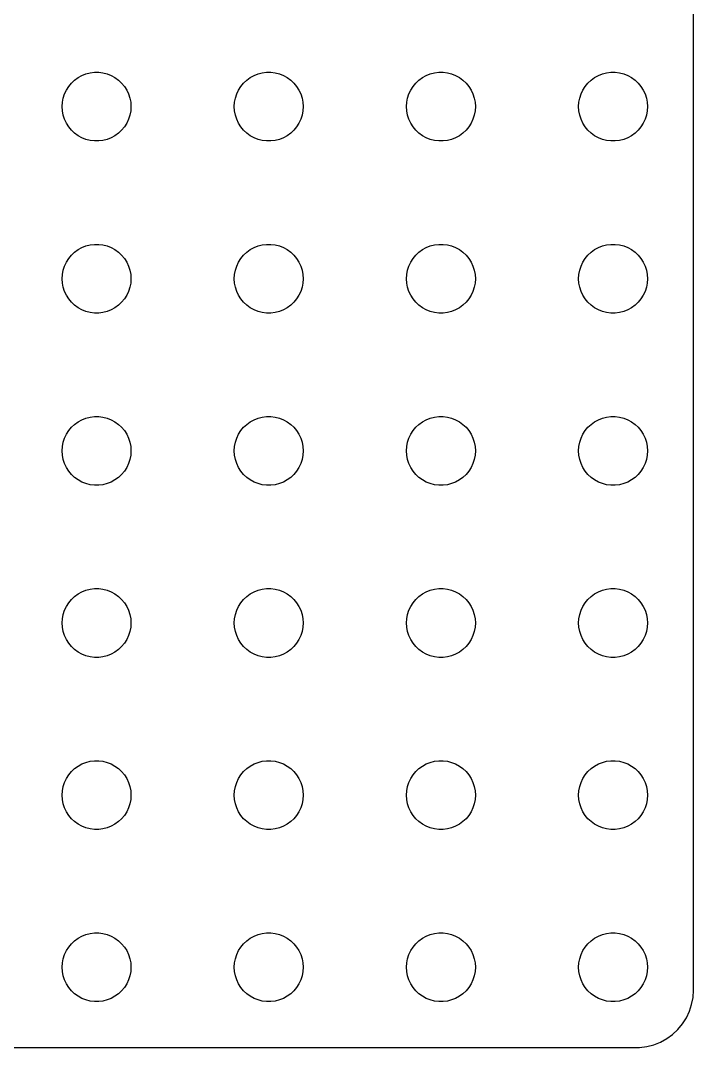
# Model space of a CAD drawing. Header units: metres. Extents: x -56 to 56, y -45 to 45.
# Drawn here: x 26.69 to 56, y -44.75 to 0 of the extents above; entities that cross this region are included whole.
import ezdxf

# ---------------------------------------------------------------- set-up
doc = ezdxf.new("R2010")
doc.units = ezdxf.units.M

msp = doc.modelspace()

# ---------------------------------------------------------------- linework, layer by layer
for p, q in [((56, -42.25), (56, 42.25)), ((28.9065, -2.72318), (29.0439, -2.59422)), ((29.0439, -2.59422), (29.1963, -2.48351)), ((29.1963, -2.48351), (29.3613, -2.39275)), ((29.3613, -2.39275), (29.5365, -2.32341)), ((29.5365, -2.32341), (29.7189, -2.27657)), ((29.7189, -2.27657), (29.9058, -2.25294)), ((29.9058, -2.25294), (30.0942, -2.25294)), ((30.0942, -2.25294), (30.2811, -2.27657)), ((30.2811, -2.27657), (30.4635, -2.32341)), ((30.4635, -2.32341), (30.6387, -2.39275)), ((30.6387, -2.39275), (30.8037, -2.48351)), ((30.8037, -2.48351), (30.9561, -2.59422)), ((30.9561, -2.59422), (31.0934, -2.72318)), ((36.4065, -2.72318), (36.5439, -2.59422)), ((36.5439, -2.59422), (36.6963, -2.48351)), ((36.6963, -2.48351), (36.8613, -2.39275)), ((36.8613, -2.39275), (37.0365, -2.32341)), ((37.0365, -2.32341), (37.2189, -2.27657)), ((37.2189, -2.27657), (37.4058, -2.25294)), ((37.4058, -2.25294), (37.5942, -2.25294)), ((37.5942, -2.25294), (37.7811, -2.27657)), ((37.7811, -2.27657), (37.9635, -2.32341)), ((37.9635, -2.32341), (38.1387, -2.39275)), ((38.1387, -2.39275), (38.3037, -2.48351)), ((38.3037, -2.48351), (38.4561, -2.59422)), ((38.4561, -2.59422), (38.5934, -2.72318)), ((43.9065, -2.72318), (44.0439, -2.59422)), ((44.0439, -2.59422), (44.1963, -2.48351)), ((44.1963, -2.48351), (44.3613, -2.39275)), ((44.3613, -2.39275), (44.5365, -2.32341)), ((44.5365, -2.32341), (44.7189, -2.27657)), ((44.7189, -2.27657), (44.9058, -2.25294)), ((44.9058, -2.25294), (45.0942, -2.25294)), ((45.0942, -2.25294), (45.2811, -2.27657)), ((45.2811, -2.27657), (45.4635, -2.32341)), ((45.4635, -2.32341), (45.6387, -2.39275)), ((45.6387, -2.39275), (45.8037, -2.48351)), ((45.8037, -2.48351), (45.9561, -2.59422)), ((45.9561, -2.59422), (46.0934, -2.72318)), ((51.4065, -2.72318), (51.5439, -2.59422)), ((51.5439, -2.59422), (51.6963, -2.48351)), ((51.6963, -2.48351), (51.8613, -2.39275)), ((51.8613, -2.39275), (52.0365, -2.32341)), ((52.0365, -2.32341), (52.2189, -2.27657)), ((52.2189, -2.27657), (52.4058, -2.25294)), ((52.4058, -2.25294), (52.5942, -2.25294)), ((52.5942, -2.25294), (52.7811, -2.27657)), ((52.7811, -2.27657), (52.9635, -2.32341)), ((52.9635, -2.32341), (53.1387, -2.39275)), ((53.1387, -2.39275), (53.3037, -2.48351)), ((53.3037, -2.48351), (53.4561, -2.59422)), ((53.4561, -2.59422), (53.5934, -2.72318)), ((28.6053, -3.1978), (28.6855, -3.02736)), ((28.6855, -3.02736), (28.7865, -2.86832)), ((28.7865, -2.86832), (28.9065, -2.72318)), ((31.0934, -2.72318), (31.2135, -2.86832)), ((31.2135, -2.86832), (31.3145, -3.02736)), ((31.3145, -3.02736), (31.3947, -3.1978)), ((36.1053, -3.1978), (36.1855, -3.02736)), ((36.1855, -3.02736), (36.2865, -2.86832)), ((36.2865, -2.86832), (36.4065, -2.72318)), ((38.5934, -2.72318), (38.7135, -2.86832)), ((38.7135, -2.86832), (38.8145, -3.02736)), ((38.8145, -3.02736), (38.8947, -3.1978)), ((43.6053, -3.1978), (43.6855, -3.02736)), ((43.6855, -3.02736), (43.7865, -2.86832)), ((43.7865, -2.86832), (43.9065, -2.72318)), ((46.0934, -2.72318), (46.2135, -2.86832)), ((46.2135, -2.86832), (46.3145, -3.02736)), ((46.3145, -3.02736), (46.3947, -3.1978)), ((51.1053, -3.1978), (51.1855, -3.02736)), ((51.1855, -3.02736), (51.2865, -2.86832)), ((51.2865, -2.86832), (51.4065, -2.72318)), ((53.5934, -2.72318), (53.7135, -2.86832)), ((53.7135, -2.86832), (53.8145, -3.02736)), ((53.8145, -3.02736), (53.8947, -3.1978)), ((28.5, -3.75), (28.5118, -3.562)), ((28.5118, -3.562), (28.5471, -3.37695)), ((28.5471, -3.37695), (28.6053, -3.1978)), ((31.3947, -3.1978), (31.4529, -3.37695)), ((31.4529, -3.37695), (31.4882, -3.562)), ((31.4882, -3.562), (31.5, -3.75)), ((36, -3.75), (36.0118, -3.562)), ((36.0118, -3.562), (36.0471, -3.37695)), ((36.0471, -3.37695), (36.1053, -3.1978)), ((38.8947, -3.1978), (38.9529, -3.37695)), ((38.9529, -3.37695), (38.9882, -3.562)), ((38.9882, -3.562), (39, -3.75)), ((43.5, -3.75), (43.5118, -3.562)), ((43.5118, -3.562), (43.5471, -3.37695)), ((43.5471, -3.37695), (43.6053, -3.1978)), ((46.3947, -3.1978), (46.4529, -3.37695)), ((46.4529, -3.37695), (46.4882, -3.562)), ((46.4882, -3.562), (46.5, -3.75)), ((51, -3.75), (51.0118, -3.562)), ((51.0118, -3.562), (51.0471, -3.37695)), ((51.0471, -3.37695), (51.1053, -3.1978)), ((53.8947, -3.1978), (53.9529, -3.37695)), ((53.9529, -3.37695), (53.9882, -3.562)), ((53.9882, -3.562), (54, -3.75)), ((28.5118, -3.93799), (28.5, -3.75)), ((28.5471, -4.12303), (28.5118, -3.93799)), ((31.4882, -3.93799), (31.4529, -4.12303)), ((31.5, -3.75), (31.4882, -3.93799)), ((36.0118, -3.93799), (36, -3.75)), ((36.0471, -4.12303), (36.0118, -3.93799)), ((38.9882, -3.93799), (38.9529, -4.12303)), ((39, -3.75), (38.9882, -3.93799)), ((43.5118, -3.93799), (43.5, -3.75)), ((43.5471, -4.12303), (43.5118, -3.93799)), ((46.4882, -3.93799), (46.4529, -4.12303)), ((46.5, -3.75), (46.4882, -3.93799)), ((51.0118, -3.93799), (51, -3.75)), ((51.0471, -4.12303), (51.0118, -3.93799)), ((53.9882, -3.93799), (53.9529, -4.12303)), ((54, -3.75), (53.9882, -3.93799)), ((28.6053, -4.30219), (28.5471, -4.12303)), ((28.6855, -4.47263), (28.6053, -4.30219)), ((28.7865, -4.63167), (28.6855, -4.47263)), ((31.3145, -4.47263), (31.2135, -4.63167)), ((31.3947, -4.30219), (31.3145, -4.47263)), ((31.4529, -4.12303), (31.3947, -4.30219)), ((36.1053, -4.30219), (36.0471, -4.12303)), ((36.1855, -4.47263), (36.1053, -4.30219)), ((36.2865, -4.63167), (36.1855, -4.47263)), ((38.8145, -4.47263), (38.7135, -4.63167)), ((38.8947, -4.30219), (38.8145, -4.47263)), ((38.9529, -4.12303), (38.8947, -4.30219)), ((43.6053, -4.30219), (43.5471, -4.12303)), ((43.6855, -4.47263), (43.6053, -4.30219)), ((43.7865, -4.63167), (43.6855, -4.47263)), ((46.3145, -4.47263), (46.2135, -4.63167)), ((46.3947, -4.30219), (46.3145, -4.47263)), ((46.4529, -4.12303), (46.3947, -4.30219)), ((51.1053, -4.30219), (51.0471, -4.12303)), ((51.1855, -4.47263), (51.1053, -4.30219)), ((51.2865, -4.63167), (51.1855, -4.47263)), ((53.8145, -4.47263), (53.7135, -4.63167)), ((53.8947, -4.30219), (53.8145, -4.47263)), ((53.9529, -4.12303), (53.8947, -4.30219)), ((28.9065, -4.77681), (28.7865, -4.63167)), ((29.0439, -4.90576), (28.9065, -4.77681)), ((29.1963, -5.01648), (29.0439, -4.90576)), ((30.9561, -4.90576), (30.8037, -5.01648)), ((31.0934, -4.77681), (30.9561, -4.90576)), ((31.2135, -4.63167), (31.0934, -4.77681)), ((36.4065, -4.77681), (36.2865, -4.63167)), ((36.5439, -4.90576), (36.4065, -4.77681)), ((36.6963, -5.01648), (36.5439, -4.90576)), ((38.4561, -4.90576), (38.3037, -5.01648)), ((38.5934, -4.77681), (38.4561, -4.90576)), ((38.7135, -4.63167), (38.5934, -4.77681)), ((43.9065, -4.77681), (43.7865, -4.63167)), ((44.0439, -4.90576), (43.9065, -4.77681)), ((44.1963, -5.01648), (44.0439, -4.90576)), ((45.9561, -4.90576), (45.8037, -5.01648)), ((46.0934, -4.77681), (45.9561, -4.90576)), ((46.2135, -4.63167), (46.0934, -4.77681)), ((51.4065, -4.77681), (51.2865, -4.63167)), ((51.5439, -4.90576), (51.4065, -4.77681)), ((51.6963, -5.01648), (51.5439, -4.90576)), ((53.4561, -4.90576), (53.3037, -5.01648)), ((53.5934, -4.77681), (53.4561, -4.90576)), ((53.7135, -4.63167), (53.5934, -4.77681)), ((29.3613, -5.10724), (29.1963, -5.01648)), ((29.5365, -5.17657), (29.3613, -5.10724)), ((29.7189, -5.22342), (29.5365, -5.17657)), ((29.9058, -5.24704), (29.7189, -5.22342)), ((30.0942, -5.24704), (29.9058, -5.24704)), ((30.2811, -5.22342), (30.0942, -5.24704)), ((30.4635, -5.17657), (30.2811, -5.22342)), ((30.6387, -5.10724), (30.4635, -5.17657)), ((30.8037, -5.01648), (30.6387, -5.10724)), ((36.8613, -5.10724), (36.6963, -5.01648)), ((37.0365, -5.17657), (36.8613, -5.10724)), ((37.2189, -5.22342), (37.0365, -5.17657)), ((37.4058, -5.24704), (37.2189, -5.22342)), ((37.5942, -5.24704), (37.4058, -5.24704)), ((37.7811, -5.22342), (37.5942, -5.24704)), ((37.9635, -5.17657), (37.7811, -5.22342)), ((38.1387, -5.10724), (37.9635, -5.17657)), ((38.3037, -5.01648), (38.1387, -5.10724)), ((44.3613, -5.10724), (44.1963, -5.01648)), ((44.5365, -5.17657), (44.3613, -5.10724)), ((44.7189, -5.22342), (44.5365, -5.17657)), ((44.9058, -5.24704), (44.7189, -5.22342)), ((45.0942, -5.24704), (44.9058, -5.24704)), ((45.2811, -5.22342), (45.0942, -5.24704)), ((45.4635, -5.17657), (45.2811, -5.22342)), ((45.6387, -5.10724), (45.4635, -5.17657)), ((45.8037, -5.01648), (45.6387, -5.10724)), ((51.8613, -5.10724), (51.6963, -5.01648)), ((52.0365, -5.17657), (51.8613, -5.10724)), ((52.2189, -5.22342), (52.0365, -5.17657)), ((52.4058, -5.24704), (52.2189, -5.22342)), ((52.5942, -5.24704), (52.4058, -5.24704)), ((52.7811, -5.22342), (52.5942, -5.24704)), ((52.9635, -5.17657), (52.7811, -5.22342)), ((53.1387, -5.10724), (52.9635, -5.17657)), ((53.3037, -5.01648), (53.1387, -5.10724)), ((29.3613, -9.89275), (29.5365, -9.82341)), ((29.5365, -9.82341), (29.7189, -9.77657)), ((29.7189, -9.77657), (29.9058, -9.75294)), ((29.9058, -9.75294), (30.0942, -9.75294)), ((30.0942, -9.75294), (30.2811, -9.77657)), ((30.2811, -9.77657), (30.4635, -9.82341)), ((30.4635, -9.82341), (30.6387, -9.89275)), ((36.8613, -9.89275), (37.0365, -9.82341)), ((37.0365, -9.82341), (37.2189, -9.77657)), ((37.2189, -9.77657), (37.4058, -9.75294)), ((37.4058, -9.75294), (37.5942, -9.75294)), ((37.5942, -9.75294), (37.7811, -9.77657)), ((37.7811, -9.77657), (37.9635, -9.82341)), ((37.9635, -9.82341), (38.1387, -9.89275)), ((44.3613, -9.89275), (44.5365, -9.82341)), ((44.5365, -9.82341), (44.7189, -9.77657)), ((44.7189, -9.77657), (44.9058, -9.75294)), ((44.9058, -9.75294), (45.0942, -9.75294)), ((45.0942, -9.75294), (45.2811, -9.77657)), ((45.2811, -9.77657), (45.4635, -9.82341)), ((45.4635, -9.82341), (45.6387, -9.89275)), ((51.8613, -9.89275), (52.0365, -9.82341)), ((52.0365, -9.82341), (52.2189, -9.77657)), ((52.2189, -9.77657), (52.4058, -9.75294)), ((52.4058, -9.75294), (52.5942, -9.75294)), ((52.5942, -9.75294), (52.7811, -9.77657)), ((52.7811, -9.77657), (52.9635, -9.82341)), ((52.9635, -9.82341), (53.1387, -9.89275)), ((28.7865, -10.3683), (28.9065, -10.2232)), ((28.9065, -10.2232), (29.0439, -10.0942)), ((29.0439, -10.0942), (29.1963, -9.98351)), ((29.1963, -9.98351), (29.3613, -9.89275)), ((30.6387, -9.89275), (30.8037, -9.98351)), ((30.8037, -9.98351), (30.9561, -10.0942)), ((30.9561, -10.0942), (31.0934, -10.2232)), ((31.0934, -10.2232), (31.2135, -10.3683)), ((36.2865, -10.3683), (36.4065, -10.2232)), ((36.4065, -10.2232), (36.5439, -10.0942)), ((36.5439, -10.0942), (36.6963, -9.98351)), ((36.6963, -9.98351), (36.8613, -9.89275)), ((38.1387, -9.89275), (38.3037, -9.98351)), ((38.3037, -9.98351), (38.4561, -10.0942)), ((38.4561, -10.0942), (38.5934, -10.2232)), ((38.5934, -10.2232), (38.7135, -10.3683)), ((43.7865, -10.3683), (43.9065, -10.2232)), ((43.9065, -10.2232), (44.0439, -10.0942)), ((44.0439, -10.0942), (44.1963, -9.98351)), ((44.1963, -9.98351), (44.3613, -9.89275)), ((45.6387, -9.89275), (45.8037, -9.98351)), ((45.8037, -9.98351), (45.9561, -10.0942)), ((45.9561, -10.0942), (46.0934, -10.2232)), ((46.0934, -10.2232), (46.2135, -10.3683)), ((51.2865, -10.3683), (51.4065, -10.2232)), ((51.4065, -10.2232), (51.5439, -10.0942)), ((51.5439, -10.0942), (51.6963, -9.98351)), ((51.6963, -9.98351), (51.8613, -9.89275)), ((53.1387, -9.89275), (53.3037, -9.98351)), ((53.3037, -9.98351), (53.4561, -10.0942)), ((53.4561, -10.0942), (53.5934, -10.2232)), ((53.5934, -10.2232), (53.7135, -10.3683)), ((28.5471, -10.877), (28.6053, -10.6978)), ((28.6053, -10.6978), (28.6855, -10.5274)), ((28.6855, -10.5274), (28.7865, -10.3683)), ((31.2135, -10.3683), (31.3145, -10.5274)), ((31.3145, -10.5274), (31.3947, -10.6978)), ((31.3947, -10.6978), (31.4529, -10.877)), ((36.0471, -10.877), (36.1053, -10.6978)), ((36.1053, -10.6978), (36.1855, -10.5274)), ((36.1855, -10.5274), (36.2865, -10.3683)), ((38.7135, -10.3683), (38.8145, -10.5274)), ((38.8145, -10.5274), (38.8947, -10.6978)), ((38.8947, -10.6978), (38.9529, -10.877)), ((43.5471, -10.877), (43.6053, -10.6978)), ((43.6053, -10.6978), (43.6855, -10.5274)), ((43.6855, -10.5274), (43.7865, -10.3683)), ((46.2135, -10.3683), (46.3145, -10.5274)), ((46.3145, -10.5274), (46.3947, -10.6978)), ((46.3947, -10.6978), (46.4529, -10.877)), ((51.0471, -10.877), (51.1053, -10.6978)), ((51.1053, -10.6978), (51.1855, -10.5274)), ((51.1855, -10.5274), (51.2865, -10.3683)), ((53.7135, -10.3683), (53.8145, -10.5274)), ((53.8145, -10.5274), (53.8947, -10.6978)), ((53.8947, -10.6978), (53.9529, -10.877)), ((28.5, -11.25), (28.5118, -11.062)), ((28.5118, -11.062), (28.5471, -10.877)), ((31.4529, -10.877), (31.4882, -11.062)), ((31.4882, -11.062), (31.5, -11.25)), ((36, -11.25), (36.0118, -11.062)), ((36.0118, -11.062), (36.0471, -10.877)), ((38.9529, -10.877), (38.9882, -11.062)), ((38.9882, -11.062), (39, -11.25)), ((43.5, -11.25), (43.5118, -11.062)), ((43.5118, -11.062), (43.5471, -10.877)), ((46.4529, -10.877), (46.4882, -11.062)), ((46.4882, -11.062), (46.5, -11.25)), ((51, -11.25), (51.0118, -11.062)), ((51.0118, -11.062), (51.0471, -10.877)), ((53.9529, -10.877), (53.9882, -11.062)), ((53.9882, -11.062), (54, -11.25)), ((28.5118, -11.438), (28.5, -11.25)), ((28.5471, -11.623), (28.5118, -11.438)), ((28.6053, -11.8022), (28.5471, -11.623)), ((31.4529, -11.623), (31.3947, -11.8022)), ((31.4882, -11.438), (31.4529, -11.623)), ((31.5, -11.25), (31.4882, -11.438)), ((36.0118, -11.438), (36, -11.25)), ((36.0471, -11.623), (36.0118, -11.438)), ((36.1053, -11.8022), (36.0471, -11.623)), ((38.9529, -11.623), (38.8947, -11.8022)), ((38.9882, -11.438), (38.9529, -11.623)), ((39, -11.25), (38.9882, -11.438)), ((43.5118, -11.438), (43.5, -11.25)), ((43.5471, -11.623), (43.5118, -11.438)), ((43.6053, -11.8022), (43.5471, -11.623)), ((46.4529, -11.623), (46.3947, -11.8022)), ((46.4882, -11.438), (46.4529, -11.623)), ((46.5, -11.25), (46.4882, -11.438)), ((51.0118, -11.438), (51, -11.25)), ((51.0471, -11.623), (51.0118, -11.438)), ((51.1053, -11.8022), (51.0471, -11.623)), ((53.9529, -11.623), (53.8947, -11.8022)), ((53.9882, -11.438), (53.9529, -11.623)), ((54, -11.25), (53.9882, -11.438)), ((28.6855, -11.9726), (28.6053, -11.8022)), ((28.7865, -12.1317), (28.6855, -11.9726)), ((31.3145, -11.9726), (31.2135, -12.1317)), ((31.3947, -11.8022), (31.3145, -11.9726)), ((36.1855, -11.9726), (36.1053, -11.8022)), ((36.2865, -12.1317), (36.1855, -11.9726)), ((38.8145, -11.9726), (38.7135, -12.1317)), ((38.8947, -11.8022), (38.8145, -11.9726)), ((43.6855, -11.9726), (43.6053, -11.8022)), ((43.7865, -12.1317), (43.6855, -11.9726)), ((46.3145, -11.9726), (46.2135, -12.1317)), ((46.3947, -11.8022), (46.3145, -11.9726)), ((51.1855, -11.9726), (51.1053, -11.8022)), ((51.2865, -12.1317), (51.1855, -11.9726)), ((53.8145, -11.9726), (53.7135, -12.1317)), ((53.8947, -11.8022), (53.8145, -11.9726)), ((28.9065, -12.2768), (28.7865, -12.1317)), ((29.0439, -12.4058), (28.9065, -12.2768)), ((29.1963, -12.5165), (29.0439, -12.4058)), ((29.3613, -12.6072), (29.1963, -12.5165)), ((30.8037, -12.5165), (30.6387, -12.6072)), ((30.9561, -12.4058), (30.8037, -12.5165)), ((31.0934, -12.2768), (30.9561, -12.4058)), ((31.2135, -12.1317), (31.0934, -12.2768)), ((36.4065, -12.2768), (36.2865, -12.1317)), ((36.5439, -12.4058), (36.4065, -12.2768)), ((36.6963, -12.5165), (36.5439, -12.4058)), ((36.8613, -12.6072), (36.6963, -12.5165)), ((38.3037, -12.5165), (38.1387, -12.6072)), ((38.4561, -12.4058), (38.3037, -12.5165)), ((38.5934, -12.2768), (38.4561, -12.4058)), ((38.7135, -12.1317), (38.5934, -12.2768)), ((43.9065, -12.2768), (43.7865, -12.1317)), ((44.0439, -12.4058), (43.9065, -12.2768)), ((44.1963, -12.5165), (44.0439, -12.4058)), ((44.3613, -12.6072), (44.1963, -12.5165)), ((45.8037, -12.5165), (45.6387, -12.6072)), ((45.9561, -12.4058), (45.8037, -12.5165)), ((46.0934, -12.2768), (45.9561, -12.4058)), ((46.2135, -12.1317), (46.0934, -12.2768)), ((51.4065, -12.2768), (51.2865, -12.1317)), ((51.5439, -12.4058), (51.4065, -12.2768)), ((51.6963, -12.5165), (51.5439, -12.4058)), ((51.8613, -12.6072), (51.6963, -12.5165)), ((53.3037, -12.5165), (53.1387, -12.6072)), ((53.4561, -12.4058), (53.3037, -12.5165)), ((53.5934, -12.2768), (53.4561, -12.4058)), ((53.7135, -12.1317), (53.5934, -12.2768)), ((29.5365, -12.6766), (29.3613, -12.6072)), ((29.7189, -12.7234), (29.5365, -12.6766)), ((29.9058, -12.747), (29.7189, -12.7234)), ((30.0942, -12.747), (29.9058, -12.747)), ((30.2811, -12.7234), (30.0942, -12.747)), ((30.4635, -12.6766), (30.2811, -12.7234)), ((30.6387, -12.6072), (30.4635, -12.6766)), ((37.0365, -12.6766), (36.8613, -12.6072)), ((37.2189, -12.7234), (37.0365, -12.6766)), ((37.4058, -12.747), (37.2189, -12.7234)), ((37.5942, -12.747), (37.4058, -12.747)), ((37.7811, -12.7234), (37.5942, -12.747)), ((37.9635, -12.6766), (37.7811, -12.7234)), ((38.1387, -12.6072), (37.9635, -12.6766)), ((44.5365, -12.6766), (44.3613, -12.6072)), ((44.7189, -12.7234), (44.5365, -12.6766)), ((44.9058, -12.747), (44.7189, -12.7234)), ((45.0942, -12.747), (44.9058, -12.747)), ((45.2811, -12.7234), (45.0942, -12.747)), ((45.4635, -12.6766), (45.2811, -12.7234)), ((45.6387, -12.6072), (45.4635, -12.6766)), ((52.0365, -12.6766), (51.8613, -12.6072)), ((52.2189, -12.7234), (52.0365, -12.6766)), ((52.4058, -12.747), (52.2189, -12.7234)), ((52.5942, -12.747), (52.4058, -12.747)), ((52.7811, -12.7234), (52.5942, -12.747)), ((52.9635, -12.6766), (52.7811, -12.7234)), ((53.1387, -12.6072), (52.9635, -12.6766)), ((29.1963, -17.4835), (29.3613, -17.3927)), ((29.3613, -17.3927), (29.5365, -17.3234)), ((29.5365, -17.3234), (29.7189, -17.2766)), ((29.7189, -17.2766), (29.9058, -17.253)), ((29.9058, -17.253), (30.0942, -17.253)), ((30.0942, -17.253), (30.2811, -17.2766)), ((30.2811, -17.2766), (30.4635, -17.3234)), ((30.4635, -17.3234), (30.6387, -17.3927)), ((30.6387, -17.3927), (30.8037, -17.4835)), ((36.6963, -17.4835), (36.8613, -17.3927)), ((36.8613, -17.3927), (37.0365, -17.3234)), ((37.0365, -17.3234), (37.2189, -17.2766)), ((37.2189, -17.2766), (37.4058, -17.253)), ((37.4058, -17.253), (37.5942, -17.253)), ((37.5942, -17.253), (37.7811, -17.2766)), ((37.7811, -17.2766), (37.9635, -17.3234)), ((37.9635, -17.3234), (38.1387, -17.3927)), ((38.1387, -17.3927), (38.3037, -17.4835)), ((44.1963, -17.4835), (44.3613, -17.3927)), ((44.3613, -17.3927), (44.5365, -17.3234)), ((44.5365, -17.3234), (44.7189, -17.2766)), ((44.7189, -17.2766), (44.9058, -17.253)), ((44.9058, -17.253), (45.0942, -17.253)), ((45.0942, -17.253), (45.2811, -17.2766)), ((45.2811, -17.2766), (45.4635, -17.3234)), ((45.4635, -17.3234), (45.6387, -17.3927)), ((45.6387, -17.3927), (45.8037, -17.4835)), ((51.6963, -17.4835), (51.8613, -17.3927)), ((51.8613, -17.3927), (52.0365, -17.3234)), ((52.0365, -17.3234), (52.2189, -17.2766)), ((52.2189, -17.2766), (52.4058, -17.253)), ((52.4058, -17.253), (52.5942, -17.253)), ((52.5942, -17.253), (52.7811, -17.2766)), ((52.7811, -17.2766), (52.9635, -17.3234)), ((52.9635, -17.3234), (53.1387, -17.3927)), ((53.1387, -17.3927), (53.3037, -17.4835)), ((28.6855, -18.0274), (28.7865, -17.8683)), ((28.7865, -17.8683), (28.9065, -17.7232)), ((28.9065, -17.7232), (29.0439, -17.5942)), ((29.0439, -17.5942), (29.1963, -17.4835)), ((30.8037, -17.4835), (30.9561, -17.5942)), ((30.9561, -17.5942), (31.0934, -17.7232)), ((31.0934, -17.7232), (31.2135, -17.8683)), ((31.2135, -17.8683), (31.3145, -18.0274)), ((36.1855, -18.0274), (36.2865, -17.8683)), ((36.2865, -17.8683), (36.4065, -17.7232)), ((36.4065, -17.7232), (36.5439, -17.5942)), ((36.5439, -17.5942), (36.6963, -17.4835)), ((38.3037, -17.4835), (38.4561, -17.5942)), ((38.4561, -17.5942), (38.5934, -17.7232)), ((38.5934, -17.7232), (38.7135, -17.8683)), ((38.7135, -17.8683), (38.8145, -18.0274)), ((43.6855, -18.0274), (43.7865, -17.8683)), ((43.7865, -17.8683), (43.9065, -17.7232)), ((43.9065, -17.7232), (44.0439, -17.5942)), ((44.0439, -17.5942), (44.1963, -17.4835)), ((45.8037, -17.4835), (45.9561, -17.5942)), ((45.9561, -17.5942), (46.0934, -17.7232)), ((46.0934, -17.7232), (46.2135, -17.8683)), ((46.2135, -17.8683), (46.3145, -18.0274)), ((51.1855, -18.0274), (51.2865, -17.8683)), ((51.2865, -17.8683), (51.4065, -17.7232)), ((51.4065, -17.7232), (51.5439, -17.5942)), ((51.5439, -17.5942), (51.6963, -17.4835)), ((53.3037, -17.4835), (53.4561, -17.5942)), ((53.4561, -17.5942), (53.5934, -17.7232)), ((53.5934, -17.7232), (53.7135, -17.8683)), ((53.7135, -17.8683), (53.8145, -18.0274)), ((28.5471, -18.377), (28.6053, -18.1978)), ((28.6053, -18.1978), (28.6855, -18.0274)), ((31.3145, -18.0274), (31.3947, -18.1978)), ((31.3947, -18.1978), (31.4529, -18.377)), ((36.0471, -18.377), (36.1053, -18.1978)), ((36.1053, -18.1978), (36.1855, -18.0274)), ((38.8145, -18.0274), (38.8947, -18.1978)), ((38.8947, -18.1978), (38.9529, -18.377)), ((43.5471, -18.377), (43.6053, -18.1978)), ((43.6053, -18.1978), (43.6855, -18.0274)), ((46.3145, -18.0274), (46.3947, -18.1978)), ((46.3947, -18.1978), (46.4529, -18.377)), ((51.0471, -18.377), (51.1053, -18.1978)), ((51.1053, -18.1978), (51.1855, -18.0274)), ((53.8145, -18.0274), (53.8947, -18.1978)), ((53.8947, -18.1978), (53.9529, -18.377)), ((28.5, -18.75), (28.5118, -18.562)), ((28.5118, -18.938), (28.5, -18.75)), ((28.5118, -18.562), (28.5471, -18.377)), ((31.4529, -18.377), (31.4882, -18.562)), ((31.4882, -18.562), (31.5, -18.75)), ((31.5, -18.75), (31.4882, -18.938)), ((36, -18.75), (36.0118, -18.562)), ((36.0118, -18.938), (36, -18.75)), ((36.0118, -18.562), (36.0471, -18.377)), ((38.9529, -18.377), (38.9882, -18.562)), ((38.9882, -18.562), (39, -18.75)), ((39, -18.75), (38.9882, -18.938)), ((43.5, -18.75), (43.5118, -18.562)), ((43.5118, -18.938), (43.5, -18.75)), ((43.5118, -18.562), (43.5471, -18.377)), ((46.4529, -18.377), (46.4882, -18.562)), ((46.4882, -18.562), (46.5, -18.75)), ((46.5, -18.75), (46.4882, -18.938)), ((51, -18.75), (51.0118, -18.562)), ((51.0118, -18.938), (51, -18.75)), ((51.0118, -18.562), (51.0471, -18.377)), ((53.9529, -18.377), (53.9882, -18.562)), ((53.9882, -18.562), (54, -18.75)), ((54, -18.75), (53.9882, -18.938)), ((28.5471, -19.123), (28.5118, -18.938)), ((28.6053, -19.3022), (28.5471, -19.123)), ((31.4529, -19.123), (31.3947, -19.3022)), ((31.4882, -18.938), (31.4529, -19.123)), ((36.0471, -19.123), (36.0118, -18.938)), ((36.1053, -19.3022), (36.0471, -19.123)), ((38.9529, -19.123), (38.8947, -19.3022)), ((38.9882, -18.938), (38.9529, -19.123)), ((43.5471, -19.123), (43.5118, -18.938)), ((43.6053, -19.3022), (43.5471, -19.123)), ((46.4529, -19.123), (46.3947, -19.3022)), ((46.4882, -18.938), (46.4529, -19.123)), ((51.0471, -19.123), (51.0118, -18.938)), ((51.1053, -19.3022), (51.0471, -19.123)), ((53.9529, -19.123), (53.8947, -19.3022)), ((53.9882, -18.938), (53.9529, -19.123)), ((28.6855, -19.4726), (28.6053, -19.3022)), ((28.7865, -19.6317), (28.6855, -19.4726)), ((28.9065, -19.7768), (28.7865, -19.6317)), ((31.2135, -19.6317), (31.0934, -19.7768)), ((31.3145, -19.4726), (31.2135, -19.6317)), ((31.3947, -19.3022), (31.3145, -19.4726)), ((36.1855, -19.4726), (36.1053, -19.3022)), ((36.2865, -19.6317), (36.1855, -19.4726)), ((36.4065, -19.7768), (36.2865, -19.6317)), ((38.7135, -19.6317), (38.5934, -19.7768)), ((38.8145, -19.4726), (38.7135, -19.6317)), ((38.8947, -19.3022), (38.8145, -19.4726)), ((43.6855, -19.4726), (43.6053, -19.3022)), ((43.7865, -19.6317), (43.6855, -19.4726)), ((43.9065, -19.7768), (43.7865, -19.6317)), ((46.2135, -19.6317), (46.0934, -19.7768)), ((46.3145, -19.4726), (46.2135, -19.6317)), ((46.3947, -19.3022), (46.3145, -19.4726)), ((51.1855, -19.4726), (51.1053, -19.3022)), ((51.2865, -19.6317), (51.1855, -19.4726)), ((51.4065, -19.7768), (51.2865, -19.6317)), ((53.7135, -19.6317), (53.5934, -19.7768)), ((53.8145, -19.4726), (53.7135, -19.6317)), ((53.8947, -19.3022), (53.8145, -19.4726)), ((29.0439, -19.9058), (28.9065, -19.7768)), ((29.1963, -20.0165), (29.0439, -19.9058)), ((29.3613, -20.1072), (29.1963, -20.0165)), ((29.5365, -20.1766), (29.3613, -20.1072)), ((30.6387, -20.1072), (30.4635, -20.1766)), ((30.8037, -20.0165), (30.6387, -20.1072)), ((30.9561, -19.9058), (30.8037, -20.0165)), ((31.0934, -19.7768), (30.9561, -19.9058)), ((36.5439, -19.9058), (36.4065, -19.7768)), ((36.6963, -20.0165), (36.5439, -19.9058)), ((36.8613, -20.1072), (36.6963, -20.0165)), ((37.0365, -20.1766), (36.8613, -20.1072)), ((38.1387, -20.1072), (37.9635, -20.1766)), ((38.3037, -20.0165), (38.1387, -20.1072)), ((38.4561, -19.9058), (38.3037, -20.0165)), ((38.5934, -19.7768), (38.4561, -19.9058)), ((44.0439, -19.9058), (43.9065, -19.7768)), ((44.1963, -20.0165), (44.0439, -19.9058)), ((44.3613, -20.1072), (44.1963, -20.0165)), ((44.5365, -20.1766), (44.3613, -20.1072)), ((45.6387, -20.1072), (45.4635, -20.1766)), ((45.8037, -20.0165), (45.6387, -20.1072)), ((45.9561, -19.9058), (45.8037, -20.0165)), ((46.0934, -19.7768), (45.9561, -19.9058)), ((51.5439, -19.9058), (51.4065, -19.7768)), ((51.6963, -20.0165), (51.5439, -19.9058)), ((51.8613, -20.1072), (51.6963, -20.0165)), ((52.0365, -20.1766), (51.8613, -20.1072)), ((53.1387, -20.1072), (52.9635, -20.1766)), ((53.3037, -20.0165), (53.1387, -20.1072)), ((53.4561, -19.9058), (53.3037, -20.0165)), ((53.5934, -19.7768), (53.4561, -19.9058)), ((29.7189, -20.2234), (29.5365, -20.1766)), ((29.9058, -20.247), (29.7189, -20.2234)), ((30.0942, -20.247), (29.9058, -20.247)), ((30.2811, -20.2234), (30.0942, -20.247)), ((30.4635, -20.1766), (30.2811, -20.2234)), ((37.2189, -20.2234), (37.0365, -20.1766)), ((37.4058, -20.247), (37.2189, -20.2234)), ((37.5942, -20.247), (37.4058, -20.247)), ((37.7811, -20.2234), (37.5942, -20.247)), ((37.9635, -20.1766), (37.7811, -20.2234)), ((44.7189, -20.2234), (44.5365, -20.1766)), ((44.9058, -20.247), (44.7189, -20.2234)), ((45.0942, -20.247), (44.9058, -20.247)), ((45.2811, -20.2234), (45.0942, -20.247)), ((45.4635, -20.1766), (45.2811, -20.2234)), ((52.2189, -20.2234), (52.0365, -20.1766)), ((52.4058, -20.247), (52.2189, -20.2234)), ((52.5942, -20.247), (52.4058, -20.247)), ((52.7811, -20.2234), (52.5942, -20.247)), ((52.9635, -20.1766), (52.7811, -20.2234)), ((29.0439, -25.0942), (29.1963, -24.9835)), ((29.1963, -24.9835), (29.3613, -24.8927)), ((29.3613, -24.8927), (29.5365, -24.8234)), ((29.5365, -24.8234), (29.7189, -24.7766)), ((29.7189, -24.7766), (29.9058, -24.753)), ((29.9058, -24.753), (30.0942, -24.753)), ((30.0942, -24.753), (30.2811, -24.7766)), ((30.2811, -24.7766), (30.4635, -24.8234)), ((30.4635, -24.8234), (30.6387, -24.8927)), ((30.6387, -24.8927), (30.8037, -24.9835)), ((30.8037, -24.9835), (30.9561, -25.0942)), ((36.5439, -25.0942), (36.6963, -24.9835)), ((36.6963, -24.9835), (36.8613, -24.8927)), ((36.8613, -24.8927), (37.0365, -24.8234)), ((37.0365, -24.8234), (37.2189, -24.7766)), ((37.2189, -24.7766), (37.4058, -24.753)), ((37.4058, -24.753), (37.5942, -24.753)), ((37.5942, -24.753), (37.7811, -24.7766)), ((37.7811, -24.7766), (37.9635, -24.8234)), ((37.9635, -24.8234), (38.1387, -24.8927)), ((38.1387, -24.8927), (38.3037, -24.9835)), ((38.3037, -24.9835), (38.4561, -25.0942)), ((44.0439, -25.0942), (44.1963, -24.9835)), ((44.1963, -24.9835), (44.3613, -24.8927)), ((44.3613, -24.8927), (44.5365, -24.8234)), ((44.5365, -24.8234), (44.7189, -24.7766)), ((44.7189, -24.7766), (44.9058, -24.753)), ((44.9058, -24.753), (45.0942, -24.753)), ((45.0942, -24.753), (45.2811, -24.7766)), ((45.2811, -24.7766), (45.4635, -24.8234)), ((45.4635, -24.8234), (45.6387, -24.8927)), ((45.6387, -24.8927), (45.8037, -24.9835)), ((45.8037, -24.9835), (45.9561, -25.0942)), ((51.5439, -25.0942), (51.6963, -24.9835)), ((51.6963, -24.9835), (51.8613, -24.8927)), ((51.8613, -24.8927), (52.0365, -24.8234)), ((52.0365, -24.8234), (52.2189, -24.7766)), ((52.2189, -24.7766), (52.4058, -24.753)), ((52.4058, -24.753), (52.5942, -24.753)), ((52.5942, -24.753), (52.7811, -24.7766)), ((52.7811, -24.7766), (52.9635, -24.8234)), ((52.9635, -24.8234), (53.1387, -24.8927)), ((53.1387, -24.8927), (53.3037, -24.9835)), ((53.3037, -24.9835), (53.4561, -25.0942)), ((28.6855, -25.5274), (28.7865, -25.3683)), ((28.7865, -25.3683), (28.9065, -25.2232)), ((28.9065, -25.2232), (29.0439, -25.0942)), ((30.9561, -25.0942), (31.0934, -25.2232)), ((31.0934, -25.2232), (31.2135, -25.3683)), ((31.2135, -25.3683), (31.3145, -25.5274)), ((36.1855, -25.5274), (36.2865, -25.3683)), ((36.2865, -25.3683), (36.4065, -25.2232)), ((36.4065, -25.2232), (36.5439, -25.0942)), ((38.4561, -25.0942), (38.5934, -25.2232)), ((38.5934, -25.2232), (38.7135, -25.3683)), ((38.7135, -25.3683), (38.8145, -25.5274)), ((43.6855, -25.5274), (43.7865, -25.3683)), ((43.7865, -25.3683), (43.9065, -25.2232)), ((43.9065, -25.2232), (44.0439, -25.0942)), ((45.9561, -25.0942), (46.0934, -25.2232)), ((46.0934, -25.2232), (46.2135, -25.3683)), ((46.2135, -25.3683), (46.3145, -25.5274)), ((51.1855, -25.5274), (51.2865, -25.3683)), ((51.2865, -25.3683), (51.4065, -25.2232)), ((51.4065, -25.2232), (51.5439, -25.0942)), ((53.4561, -25.0942), (53.5934, -25.2232)), ((53.5934, -25.2232), (53.7135, -25.3683)), ((53.7135, -25.3683), (53.8145, -25.5274)), ((28.5118, -26.062), (28.5471, -25.877)), ((28.5471, -25.877), (28.6053, -25.6978)), ((28.6053, -25.6978), (28.6855, -25.5274)), ((31.3145, -25.5274), (31.3947, -25.6978)), ((31.3947, -25.6978), (31.4529, -25.877)), ((31.4529, -25.877), (31.4882, -26.062)), ((36.0118, -26.062), (36.0471, -25.877)), ((36.0471, -25.877), (36.1053, -25.6978)), ((36.1053, -25.6978), (36.1855, -25.5274)), ((38.8145, -25.5274), (38.8947, -25.6978)), ((38.8947, -25.6978), (38.9529, -25.877)), ((38.9529, -25.877), (38.9882, -26.062)), ((43.5118, -26.062), (43.5471, -25.877)), ((43.5471, -25.877), (43.6053, -25.6978)), ((43.6053, -25.6978), (43.6855, -25.5274)), ((46.3145, -25.5274), (46.3947, -25.6978)), ((46.3947, -25.6978), (46.4529, -25.877)), ((46.4529, -25.877), (46.4882, -26.062)), ((51.0118, -26.062), (51.0471, -25.877)), ((51.0471, -25.877), (51.1053, -25.6978)), ((51.1053, -25.6978), (51.1855, -25.5274)), ((53.8145, -25.5274), (53.8947, -25.6978)), ((53.8947, -25.6978), (53.9529, -25.877)), ((53.9529, -25.877), (53.9882, -26.062)), ((28.5, -26.25), (28.5118, -26.062)), ((28.5118, -26.438), (28.5, -26.25)), ((31.4882, -26.062), (31.5, -26.25)), ((31.5, -26.25), (31.4882, -26.438)), ((36, -26.25), (36.0118, -26.062)), ((36.0118, -26.438), (36, -26.25)), ((38.9882, -26.062), (39, -26.25)), ((39, -26.25), (38.9882, -26.438)), ((43.5, -26.25), (43.5118, -26.062)), ((43.5118, -26.438), (43.5, -26.25)), ((46.4882, -26.062), (46.5, -26.25)), ((46.5, -26.25), (46.4882, -26.438)), ((51, -26.25), (51.0118, -26.062)), ((51.0118, -26.438), (51, -26.25)), ((53.9882, -26.062), (54, -26.25)), ((54, -26.25), (53.9882, -26.438)), ((28.5471, -26.623), (28.5118, -26.438)), ((28.6053, -26.8022), (28.5471, -26.623)), ((28.6855, -26.9726), (28.6053, -26.8022)), ((31.3947, -26.8022), (31.3145, -26.9726)), ((31.4529, -26.623), (31.3947, -26.8022)), ((31.4882, -26.438), (31.4529, -26.623)), ((36.0471, -26.623), (36.0118, -26.438)), ((36.1053, -26.8022), (36.0471, -26.623)), ((36.1855, -26.9726), (36.1053, -26.8022)), ((38.8947, -26.8022), (38.8145, -26.9726)), ((38.9529, -26.623), (38.8947, -26.8022)), ((38.9882, -26.438), (38.9529, -26.623)), ((43.5471, -26.623), (43.5118, -26.438)), ((43.6053, -26.8022), (43.5471, -26.623)), ((43.6855, -26.9726), (43.6053, -26.8022)), ((46.3947, -26.8022), (46.3145, -26.9726)), ((46.4529, -26.623), (46.3947, -26.8022)), ((46.4882, -26.438), (46.4529, -26.623)), ((51.0471, -26.623), (51.0118, -26.438)), ((51.1053, -26.8022), (51.0471, -26.623)), ((51.1855, -26.9726), (51.1053, -26.8022)), ((53.8947, -26.8022), (53.8145, -26.9726)), ((53.9529, -26.623), (53.8947, -26.8022)), ((53.9882, -26.438), (53.9529, -26.623)), ((28.7865, -27.1317), (28.6855, -26.9726)), ((28.9065, -27.2768), (28.7865, -27.1317)), ((29.0439, -27.4058), (28.9065, -27.2768)), ((31.0934, -27.2768), (30.9561, -27.4058)), ((31.2135, -27.1317), (31.0934, -27.2768)), ((31.3145, -26.9726), (31.2135, -27.1317)), ((36.2865, -27.1317), (36.1855, -26.9726)), ((36.4065, -27.2768), (36.2865, -27.1317)), ((36.5439, -27.4058), (36.4065, -27.2768)), ((38.5934, -27.2768), (38.4561, -27.4058)), ((38.7135, -27.1317), (38.5934, -27.2768)), ((38.8145, -26.9726), (38.7135, -27.1317)), ((43.7865, -27.1317), (43.6855, -26.9726)), ((43.9065, -27.2768), (43.7865, -27.1317)), ((44.0439, -27.4058), (43.9065, -27.2768)), ((46.0934, -27.2768), (45.9561, -27.4058)), ((46.2135, -27.1317), (46.0934, -27.2768)), ((46.3145, -26.9726), (46.2135, -27.1317)), ((51.2865, -27.1317), (51.1855, -26.9726)), ((51.4065, -27.2768), (51.2865, -27.1317)), ((51.5439, -27.4058), (51.4065, -27.2768)), ((53.5934, -27.2768), (53.4561, -27.4058)), ((53.7135, -27.1317), (53.5934, -27.2768)), ((53.8145, -26.9726), (53.7135, -27.1317)), ((29.1963, -27.5165), (29.0439, -27.4058)), ((29.3613, -27.6072), (29.1963, -27.5165)), ((29.5365, -27.6766), (29.3613, -27.6072)), ((29.7189, -27.7234), (29.5365, -27.6766)), ((29.9058, -27.747), (29.7189, -27.7234)), ((30.2811, -27.7234), (30.0942, -27.747)), ((30.4635, -27.6766), (30.2811, -27.7234)), ((30.6387, -27.6072), (30.4635, -27.6766)), ((30.8037, -27.5165), (30.6387, -27.6072)), ((30.9561, -27.4058), (30.8037, -27.5165)), ((36.6963, -27.5165), (36.5439, -27.4058)), ((36.8613, -27.6072), (36.6963, -27.5165)), ((37.0365, -27.6766), (36.8613, -27.6072)), ((37.2189, -27.7234), (37.0365, -27.6766)), ((37.4058, -27.747), (37.2189, -27.7234)), ((37.7811, -27.7234), (37.5942, -27.747)), ((37.9635, -27.6766), (37.7811, -27.7234)), ((38.1387, -27.6072), (37.9635, -27.6766)), ((38.3037, -27.5165), (38.1387, -27.6072)), ((38.4561, -27.4058), (38.3037, -27.5165)), ((44.1963, -27.5165), (44.0439, -27.4058)), ((44.3613, -27.6072), (44.1963, -27.5165)), ((44.5365, -27.6766), (44.3613, -27.6072)), ((44.7189, -27.7234), (44.5365, -27.6766)), ((44.9058, -27.747), (44.7189, -27.7234)), ((45.2811, -27.7234), (45.0942, -27.747)), ((45.4635, -27.6766), (45.2811, -27.7234)), ((45.6387, -27.6072), (45.4635, -27.6766)), ((45.8037, -27.5165), (45.6387, -27.6072)), ((45.9561, -27.4058), (45.8037, -27.5165)), ((51.6963, -27.5165), (51.5439, -27.4058)), ((51.8613, -27.6072), (51.6963, -27.5165)), ((52.0365, -27.6766), (51.8613, -27.6072)), ((52.2189, -27.7234), (52.0365, -27.6766)), ((52.4058, -27.747), (52.2189, -27.7234)), ((52.7811, -27.7234), (52.5942, -27.747)), ((52.9635, -27.6766), (52.7811, -27.7234)), ((53.1387, -27.6072), (52.9635, -27.6766)), ((53.3037, -27.5165), (53.1387, -27.6072)), ((53.4561, -27.4058), (53.3037, -27.5165)), ((30.0942, -27.747), (29.9058, -27.747)), ((37.5942, -27.747), (37.4058, -27.747)), ((45.0942, -27.747), (44.9058, -27.747)), ((52.5942, -27.747), (52.4058, -27.747)), ((28.9065, -32.7232), (29.0439, -32.5942)), ((29.0439, -32.5942), (29.1963, -32.4835)), ((29.1963, -32.4835), (29.3613, -32.3928)), ((29.3613, -32.3928), (29.5365, -32.3234)), ((29.5365, -32.3234), (29.7189, -32.2766)), ((29.7189, -32.2766), (29.9058, -32.253)), ((29.9058, -32.253), (30.0942, -32.253)), ((30.0942, -32.253), (30.2811, -32.2766)), ((30.2811, -32.2766), (30.4635, -32.3234)), ((30.4635, -32.3234), (30.6387, -32.3928)), ((30.6387, -32.3928), (30.8037, -32.4835)), ((30.8037, -32.4835), (30.9561, -32.5942)), ((30.9561, -32.5942), (31.0934, -32.7232)), ((36.4065, -32.7232), (36.5439, -32.5942)), ((36.5439, -32.5942), (36.6963, -32.4835)), ((36.6963, -32.4835), (36.8613, -32.3928)), ((36.8613, -32.3928), (37.0365, -32.3234)), ((37.0365, -32.3234), (37.2189, -32.2766)), ((37.2189, -32.2766), (37.4058, -32.253)), ((37.4058, -32.253), (37.5942, -32.253)), ((37.5942, -32.253), (37.7811, -32.2766)), ((37.7811, -32.2766), (37.9635, -32.3234)), ((37.9635, -32.3234), (38.1387, -32.3928)), ((38.1387, -32.3928), (38.3037, -32.4835)), ((38.3037, -32.4835), (38.4561, -32.5942)), ((38.4561, -32.5942), (38.5934, -32.7232)), ((43.9065, -32.7232), (44.0439, -32.5942)), ((44.0439, -32.5942), (44.1963, -32.4835)), ((44.1963, -32.4835), (44.3613, -32.3928)), ((44.3613, -32.3928), (44.5365, -32.3234)), ((44.5365, -32.3234), (44.7189, -32.2766)), ((44.7189, -32.2766), (44.9058, -32.253)), ((44.9058, -32.253), (45.0942, -32.253)), ((45.0942, -32.253), (45.2811, -32.2766)), ((45.2811, -32.2766), (45.4635, -32.3234)), ((45.4635, -32.3234), (45.6387, -32.3928)), ((45.6387, -32.3928), (45.8037, -32.4835)), ((45.8037, -32.4835), (45.9561, -32.5942)), ((45.9561, -32.5942), (46.0934, -32.7232)), ((51.4065, -32.7232), (51.5439, -32.5942)), ((51.5439, -32.5942), (51.6963, -32.4835)), ((51.6963, -32.4835), (51.8613, -32.3928)), ((51.8613, -32.3928), (52.0365, -32.3234)), ((52.0365, -32.3234), (52.2189, -32.2766)), ((52.2189, -32.2766), (52.4058, -32.253)), ((52.4058, -32.253), (52.5942, -32.253)), ((52.5942, -32.253), (52.7811, -32.2766)), ((52.7811, -32.2766), (52.9635, -32.3234)), ((52.9635, -32.3234), (53.1387, -32.3928)), ((53.1387, -32.3928), (53.3037, -32.4835)), ((53.3037, -32.4835), (53.4561, -32.5942)), ((53.4561, -32.5942), (53.5934, -32.7232)), ((28.6053, -33.1978), (28.6855, -33.0274)), ((28.6855, -33.0274), (28.7865, -32.8683)), ((28.7865, -32.8683), (28.9065, -32.7232)), ((31.0934, -32.7232), (31.2135, -32.8683)), ((31.2135, -32.8683), (31.3145, -33.0274)), ((31.3145, -33.0274), (31.3947, -33.1978)), ((36.1053, -33.1978), (36.1855, -33.0274)), ((36.1855, -33.0274), (36.2865, -32.8683)), ((36.2865, -32.8683), (36.4065, -32.7232)), ((38.5934, -32.7232), (38.7135, -32.8683)), ((38.7135, -32.8683), (38.8145, -33.0274)), ((38.8145, -33.0274), (38.8947, -33.1978)), ((43.6053, -33.1978), (43.6855, -33.0274)), ((43.6855, -33.0274), (43.7865, -32.8683)), ((43.7865, -32.8683), (43.9065, -32.7232)), ((46.0934, -32.7232), (46.2135, -32.8683)), ((46.2135, -32.8683), (46.3145, -33.0274)), ((46.3145, -33.0274), (46.3947, -33.1978)), ((51.1053, -33.1978), (51.1855, -33.0274)), ((51.1855, -33.0274), (51.2865, -32.8683)), ((51.2865, -32.8683), (51.4065, -32.7232)), ((53.5934, -32.7232), (53.7135, -32.8683)), ((53.7135, -32.8683), (53.8145, -33.0274)), ((53.8145, -33.0274), (53.8947, -33.1978)), ((28.5118, -33.562), (28.5471, -33.377)), ((28.5471, -33.377), (28.6053, -33.1978)), ((31.3947, -33.1978), (31.4529, -33.377)), ((31.4529, -33.377), (31.4882, -33.562)), ((36.0118, -33.562), (36.0471, -33.377)), ((36.0471, -33.377), (36.1053, -33.1978)), ((38.8947, -33.1978), (38.9529, -33.377)), ((38.9529, -33.377), (38.9882, -33.562)), ((43.5118, -33.562), (43.5471, -33.377)), ((43.5471, -33.377), (43.6053, -33.1978)), ((46.3947, -33.1978), (46.4529, -33.377)), ((46.4529, -33.377), (46.4882, -33.562)), ((51.0118, -33.562), (51.0471, -33.377)), ((51.0471, -33.377), (51.1053, -33.1978)), ((53.8947, -33.1978), (53.9529, -33.377)), ((53.9529, -33.377), (53.9882, -33.562)), ((28.5, -33.75), (28.5118, -33.562)), ((28.5118, -33.938), (28.5, -33.75)), ((28.5471, -34.123), (28.5118, -33.938)), ((31.4882, -33.938), (31.4529, -34.123)), ((31.4882, -33.562), (31.5, -33.75)), ((31.5, -33.75), (31.4882, -33.938)), ((36, -33.75), (36.0118, -33.562)), ((36.0118, -33.938), (36, -33.75)), ((36.0471, -34.123), (36.0118, -33.938)), ((38.9882, -33.938), (38.9529, -34.123)), ((38.9882, -33.562), (39, -33.75)), ((39, -33.75), (38.9882, -33.938)), ((43.5, -33.75), (43.5118, -33.562)), ((43.5118, -33.938), (43.5, -33.75)), ((43.5471, -34.123), (43.5118, -33.938)), ((46.4882, -33.938), (46.4529, -34.123)), ((46.4882, -33.562), (46.5, -33.75)), ((46.5, -33.75), (46.4882, -33.938)), ((51, -33.75), (51.0118, -33.562)), ((51.0118, -33.938), (51, -33.75)), ((51.0471, -34.123), (51.0118, -33.938)), ((53.9882, -33.938), (53.9529, -34.123)), ((53.9882, -33.562), (54, -33.75)), ((54, -33.75), (53.9882, -33.938)), ((28.6053, -34.3022), (28.5471, -34.123)), ((28.6855, -34.4726), (28.6053, -34.3022)), ((31.3947, -34.3022), (31.3145, -34.4726)), ((31.4529, -34.123), (31.3947, -34.3022)), ((36.1053, -34.3022), (36.0471, -34.123)), ((36.1855, -34.4726), (36.1053, -34.3022)), ((38.8947, -34.3022), (38.8145, -34.4726)), ((38.9529, -34.123), (38.8947, -34.3022)), ((43.6053, -34.3022), (43.5471, -34.123)), ((43.6855, -34.4726), (43.6053, -34.3022)), ((46.3947, -34.3022), (46.3145, -34.4726)), ((46.4529, -34.123), (46.3947, -34.3022)), ((51.1053, -34.3022), (51.0471, -34.123)), ((51.1855, -34.4726), (51.1053, -34.3022)), ((53.8947, -34.3022), (53.8145, -34.4726)), ((53.9529, -34.123), (53.8947, -34.3022)), ((28.7865, -34.6317), (28.6855, -34.4726)), ((28.9065, -34.7768), (28.7865, -34.6317)), ((29.0439, -34.9058), (28.9065, -34.7768)), ((31.0934, -34.7768), (30.9561, -34.9058)), ((31.2135, -34.6317), (31.0934, -34.7768)), ((31.3145, -34.4726), (31.2135, -34.6317)), ((36.2865, -34.6317), (36.1855, -34.4726)), ((36.4065, -34.7768), (36.2865, -34.6317)), ((36.5439, -34.9058), (36.4065, -34.7768)), ((38.5934, -34.7768), (38.4561, -34.9058)), ((38.7135, -34.6317), (38.5934, -34.7768)), ((38.8145, -34.4726), (38.7135, -34.6317)), ((43.7865, -34.6317), (43.6855, -34.4726)), ((43.9065, -34.7768), (43.7865, -34.6317)), ((44.0439, -34.9058), (43.9065, -34.7768)), ((46.0934, -34.7768), (45.9561, -34.9058)), ((46.2135, -34.6317), (46.0934, -34.7768)), ((46.3145, -34.4726), (46.2135, -34.6317)), ((51.2865, -34.6317), (51.1855, -34.4726)), ((51.4065, -34.7768), (51.2865, -34.6317)), ((51.5439, -34.9058), (51.4065, -34.7768)), ((53.5934, -34.7768), (53.4561, -34.9058)), ((53.7135, -34.6317), (53.5934, -34.7768)), ((53.8145, -34.4726), (53.7135, -34.6317)), ((29.1963, -35.0165), (29.0439, -34.9058)), ((29.3613, -35.1072), (29.1963, -35.0165)), ((29.5365, -35.1766), (29.3613, -35.1072)), ((29.7189, -35.2234), (29.5365, -35.1766)), ((29.9058, -35.247), (29.7189, -35.2234)), ((30.0942, -35.247), (29.9058, -35.247)), ((30.2811, -35.2234), (30.0942, -35.247)), ((30.4635, -35.1766), (30.2811, -35.2234)), ((30.6387, -35.1072), (30.4635, -35.1766)), ((30.8037, -35.0165), (30.6387, -35.1072)), ((30.9561, -34.9058), (30.8037, -35.0165)), ((36.6963, -35.0165), (36.5439, -34.9058)), ((36.8613, -35.1072), (36.6963, -35.0165)), ((37.0365, -35.1766), (36.8613, -35.1072)), ((37.2189, -35.2234), (37.0365, -35.1766)), ((37.4058, -35.247), (37.2189, -35.2234)), ((37.5942, -35.247), (37.4058, -35.247)), ((37.7811, -35.2234), (37.5942, -35.247)), ((37.9635, -35.1766), (37.7811, -35.2234)), ((38.1387, -35.1072), (37.9635, -35.1766)), ((38.3037, -35.0165), (38.1387, -35.1072)), ((38.4561, -34.9058), (38.3037, -35.0165)), ((44.1963, -35.0165), (44.0439, -34.9058)), ((44.3613, -35.1072), (44.1963, -35.0165)), ((44.5365, -35.1766), (44.3613, -35.1072)), ((44.7189, -35.2234), (44.5365, -35.1766)), ((44.9058, -35.247), (44.7189, -35.2234)), ((45.0942, -35.247), (44.9058, -35.247)), ((45.2811, -35.2234), (45.0942, -35.247)), ((45.4635, -35.1766), (45.2811, -35.2234)), ((45.6387, -35.1072), (45.4635, -35.1766)), ((45.8037, -35.0165), (45.6387, -35.1072)), ((45.9561, -34.9058), (45.8037, -35.0165)), ((51.6963, -35.0165), (51.5439, -34.9058)), ((51.8613, -35.1072), (51.6963, -35.0165)), ((52.0365, -35.1766), (51.8613, -35.1072)), ((52.2189, -35.2234), (52.0365, -35.1766)), ((52.4058, -35.247), (52.2189, -35.2234)), ((52.5942, -35.247), (52.4058, -35.247)), ((52.7811, -35.2234), (52.5942, -35.247)), ((52.9635, -35.1766), (52.7811, -35.2234)), ((53.1387, -35.1072), (52.9635, -35.1766)), ((53.3037, -35.0165), (53.1387, -35.1072)), ((53.4561, -34.9058), (53.3037, -35.0165)), ((29.5365, -39.8234), (29.7189, -39.7766)), ((29.7189, -39.7766), (29.9058, -39.753)), ((29.9058, -39.753), (30.0942, -39.753)), ((30.0942, -39.753), (30.2811, -39.7766)), ((30.2811, -39.7766), (30.4635, -39.8234)), ((37.0365, -39.8234), (37.2189, -39.7766)), ((37.2189, -39.7766), (37.4058, -39.753)), ((37.4058, -39.753), (37.5942, -39.753)), ((37.5942, -39.753), (37.7811, -39.7766)), ((37.7811, -39.7766), (37.9635, -39.8234)), ((44.5365, -39.8234), (44.7189, -39.7766)), ((44.7189, -39.7766), (44.9058, -39.753)), ((44.9058, -39.753), (45.0942, -39.753)), ((45.0942, -39.753), (45.2811, -39.7766)), ((45.2811, -39.7766), (45.4635, -39.8234)), ((52.0365, -39.8234), (52.2189, -39.7766)), ((52.2189, -39.7766), (52.4058, -39.753)), ((52.4058, -39.753), (52.5942, -39.753)), ((52.5942, -39.753), (52.7811, -39.7766)), ((52.7811, -39.7766), (52.9635, -39.8234)), ((28.7865, -40.3683), (28.9065, -40.2232)), ((28.9065, -40.2232), (29.0439, -40.0942)), ((29.0439, -40.0942), (29.1963, -39.9835)), ((29.1963, -39.9835), (29.3613, -39.8928)), ((29.3613, -39.8928), (29.5365, -39.8234)), ((30.4635, -39.8234), (30.6387, -39.8928)), ((30.6387, -39.8928), (30.8037, -39.9835)), ((30.8037, -39.9835), (30.9561, -40.0942)), ((30.9561, -40.0942), (31.0934, -40.2232)), ((31.0934, -40.2232), (31.2135, -40.3683)), ((36.2865, -40.3683), (36.4065, -40.2232)), ((36.4065, -40.2232), (36.5439, -40.0942)), ((36.5439, -40.0942), (36.6963, -39.9835)), ((36.6963, -39.9835), (36.8613, -39.8928)), ((36.8613, -39.8928), (37.0365, -39.8234)), ((37.9635, -39.8234), (38.1387, -39.8928)), ((38.1387, -39.8928), (38.3037, -39.9835)), ((38.3037, -39.9835), (38.4561, -40.0942)), ((38.4561, -40.0942), (38.5934, -40.2232)), ((38.5934, -40.2232), (38.7135, -40.3683)), ((43.7865, -40.3683), (43.9065, -40.2232)), ((43.9065, -40.2232), (44.0439, -40.0942)), ((44.0439, -40.0942), (44.1963, -39.9835)), ((44.1963, -39.9835), (44.3613, -39.8928)), ((44.3613, -39.8928), (44.5365, -39.8234)), ((45.4635, -39.8234), (45.6387, -39.8928)), ((45.6387, -39.8928), (45.8037, -39.9835)), ((45.8037, -39.9835), (45.9561, -40.0942)), ((45.9561, -40.0942), (46.0934, -40.2232)), ((46.0934, -40.2232), (46.2135, -40.3683)), ((51.2865, -40.3683), (51.4065, -40.2232)), ((51.4065, -40.2232), (51.5439, -40.0942)), ((51.5439, -40.0942), (51.6963, -39.9835)), ((51.6963, -39.9835), (51.8613, -39.8928)), ((51.8613, -39.8928), (52.0365, -39.8234)), ((52.9635, -39.8234), (53.1387, -39.8928)), ((53.1387, -39.8928), (53.3037, -39.9835)), ((53.3037, -39.9835), (53.4561, -40.0942)), ((53.4561, -40.0942), (53.5934, -40.2232)), ((53.5934, -40.2232), (53.7135, -40.3683)), ((28.5471, -40.877), (28.6053, -40.6978)), ((28.6053, -40.6978), (28.6855, -40.5274)), ((28.6855, -40.5274), (28.7865, -40.3683)), ((31.2135, -40.3683), (31.3145, -40.5274)), ((31.3145, -40.5274), (31.3947, -40.6978)), ((31.3947, -40.6978), (31.4529, -40.877)), ((36.0471, -40.877), (36.1053, -40.6978)), ((36.1053, -40.6978), (36.1855, -40.5274)), ((36.1855, -40.5274), (36.2865, -40.3683)), ((38.7135, -40.3683), (38.8145, -40.5274)), ((38.8145, -40.5274), (38.8947, -40.6978)), ((38.8947, -40.6978), (38.9529, -40.877)), ((43.5471, -40.877), (43.6053, -40.6978)), ((43.6053, -40.6978), (43.6855, -40.5274)), ((43.6855, -40.5274), (43.7865, -40.3683)), ((46.2135, -40.3683), (46.3145, -40.5274)), ((46.3145, -40.5274), (46.3947, -40.6978)), ((46.3947, -40.6978), (46.4529, -40.877)), ((51.0471, -40.877), (51.1053, -40.6978)), ((51.1053, -40.6978), (51.1855, -40.5274)), ((51.1855, -40.5274), (51.2865, -40.3683)), ((53.7135, -40.3683), (53.8145, -40.5274)), ((53.8145, -40.5274), (53.8947, -40.6978)), ((53.8947, -40.6978), (53.9529, -40.877)), ((28.5, -41.25), (28.5118, -41.062)), ((28.5118, -41.062), (28.5471, -40.877)), ((31.4529, -40.877), (31.4882, -41.062)), ((31.4882, -41.062), (31.5, -41.25)), ((36, -41.25), (36.0118, -41.062)), ((36.0118, -41.062), (36.0471, -40.877)), ((38.9529, -40.877), (38.9882, -41.062)), ((38.9882, -41.062), (39, -41.25)), ((43.5, -41.25), (43.5118, -41.062)), ((43.5118, -41.062), (43.5471, -40.877)), ((46.4529, -40.877), (46.4882, -41.062)), ((46.4882, -41.062), (46.5, -41.25)), ((51, -41.25), (51.0118, -41.062)), ((51.0118, -41.062), (51.0471, -40.877)), ((53.9529, -40.877), (53.9882, -41.062)), ((53.9882, -41.062), (54, -41.25)), ((28.5118, -41.438), (28.5, -41.25)), ((28.5471, -41.623), (28.5118, -41.438)), ((31.4882, -41.438), (31.4529, -41.623)), ((31.5, -41.25), (31.4882, -41.438)), ((36.0118, -41.438), (36, -41.25)), ((36.0471, -41.623), (36.0118, -41.438)), ((38.9882, -41.438), (38.9529, -41.623)), ((39, -41.25), (38.9882, -41.438)), ((43.5118, -41.438), (43.5, -41.25)), ((43.5471, -41.623), (43.5118, -41.438)), ((46.4882, -41.438), (46.4529, -41.623)), ((46.5, -41.25), (46.4882, -41.438)), ((51.0118, -41.438), (51, -41.25)), ((51.0471, -41.623), (51.0118, -41.438)), ((53.9882, -41.438), (53.9529, -41.623)), ((54, -41.25), (53.9882, -41.438)), ((28.6053, -41.8022), (28.5471, -41.623)), ((28.6855, -41.9726), (28.6053, -41.8022)), ((28.7865, -42.1317), (28.6855, -41.9726)), ((31.3145, -41.9726), (31.2135, -42.1317)), ((31.3947, -41.8022), (31.3145, -41.9726)), ((31.4529, -41.623), (31.3947, -41.8022)), ((36.1053, -41.8022), (36.0471, -41.623)), ((36.1855, -41.9726), (36.1053, -41.8022)), ((36.2865, -42.1317), (36.1855, -41.9726)), ((38.8145, -41.9726), (38.7135, -42.1317)), ((38.8947, -41.8022), (38.8145, -41.9726)), ((38.9529, -41.623), (38.8947, -41.8022)), ((43.6053, -41.8022), (43.5471, -41.623)), ((43.6855, -41.9726), (43.6053, -41.8022)), ((43.7865, -42.1317), (43.6855, -41.9726)), ((46.3145, -41.9726), (46.2135, -42.1317)), ((46.3947, -41.8022), (46.3145, -41.9726)), ((46.4529, -41.623), (46.3947, -41.8022)), ((51.1053, -41.8022), (51.0471, -41.623)), ((51.1855, -41.9726), (51.1053, -41.8022)), ((51.2865, -42.1317), (51.1855, -41.9726)), ((53.8145, -41.9726), (53.7135, -42.1317)), ((53.8947, -41.8022), (53.8145, -41.9726)), ((53.9529, -41.623), (53.8947, -41.8022)), ((28.9065, -42.2768), (28.7865, -42.1317)), ((29.0439, -42.4058), (28.9065, -42.2768)), ((29.1963, -42.5165), (29.0439, -42.4058)), ((30.9561, -42.4058), (30.8037, -42.5165)), ((31.0934, -42.2768), (30.9561, -42.4058)), ((31.2135, -42.1317), (31.0934, -42.2768)), ((36.4065, -42.2768), (36.2865, -42.1317)), ((36.5439, -42.4058), (36.4065, -42.2768)), ((36.6963, -42.5165), (36.5439, -42.4058)), ((38.4561, -42.4058), (38.3037, -42.5165)), ((38.5934, -42.2768), (38.4561, -42.4058)), ((38.7135, -42.1317), (38.5934, -42.2768)), ((43.9065, -42.2768), (43.7865, -42.1317)), ((44.0439, -42.4058), (43.9065, -42.2768)), ((44.1963, -42.5165), (44.0439, -42.4058)), ((45.9561, -42.4058), (45.8037, -42.5165)), ((46.0934, -42.2768), (45.9561, -42.4058)), ((46.2135, -42.1317), (46.0934, -42.2768)), ((51.4065, -42.2768), (51.2865, -42.1317)), ((51.5439, -42.4058), (51.4065, -42.2768)), ((51.6963, -42.5165), (51.5439, -42.4058)), ((53.4561, -42.4058), (53.3037, -42.5165)), ((53.5934, -42.2768), (53.4561, -42.4058)), ((53.7135, -42.1317), (53.5934, -42.2768)), ((55.9803, -42.5633), (56, -42.25)), ((29.3613, -42.6072), (29.1963, -42.5165)), ((29.5365, -42.6766), (29.3613, -42.6072)), ((29.7189, -42.7234), (29.5365, -42.6766)), ((29.9058, -42.747), (29.7189, -42.7234)), ((30.0942, -42.747), (29.9058, -42.747)), ((30.2811, -42.7234), (30.0942, -42.747)), ((30.4635, -42.6766), (30.2811, -42.7234)), ((30.6387, -42.6072), (30.4635, -42.6766)), ((30.8037, -42.5165), (30.6387, -42.6072)), ((36.8613, -42.6072), (36.6963, -42.5165)), ((37.0365, -42.6766), (36.8613, -42.6072)), ((37.2189, -42.7234), (37.0365, -42.6766)), ((37.4058, -42.747), (37.2189, -42.7234)), ((37.5942, -42.747), (37.4058, -42.747)), ((37.7811, -42.7234), (37.5942, -42.747)), ((37.9635, -42.6766), (37.7811, -42.7234)), ((38.1387, -42.6072), (37.9635, -42.6766)), ((38.3037, -42.5165), (38.1387, -42.6072)), ((44.3613, -42.6072), (44.1963, -42.5165)), ((44.5365, -42.6766), (44.3613, -42.6072)), ((44.7189, -42.7234), (44.5365, -42.6766)), ((44.9058, -42.747), (44.7189, -42.7234)), ((45.0942, -42.747), (44.9058, -42.747)), ((45.2811, -42.7234), (45.0942, -42.747)), ((45.4635, -42.6766), (45.2811, -42.7234)), ((45.6387, -42.6072), (45.4635, -42.6766)), ((45.8037, -42.5165), (45.6387, -42.6072)), ((51.8613, -42.6072), (51.6963, -42.5165)), ((52.0365, -42.6766), (51.8613, -42.6072)), ((52.2189, -42.7234), (52.0365, -42.6766)), ((52.4058, -42.747), (52.2189, -42.7234)), ((52.5942, -42.747), (52.4058, -42.747)), ((52.7811, -42.7234), (52.5942, -42.747)), ((52.9635, -42.6766), (52.7811, -42.7234)), ((53.1387, -42.6072), (52.9635, -42.6766)), ((53.3037, -42.5165), (53.1387, -42.6072)), ((55.8244, -43.1703), (55.9214, -42.8717)), ((55.9214, -42.8717), (55.9803, -42.5633)), ((55.6908, -43.4544), (55.8244, -43.1703)), ((55.3224, -43.9614), (55.5225, -43.7195)), ((55.5225, -43.7195), (55.6908, -43.4544)), ((54.8396, -44.3608), (55.0936, -44.1763)), ((55.0936, -44.1763), (55.3224, -43.9614)), ((-53.657, -44.7451), (53.657, -44.7451)), ((53.657, -44.7451), (53.9684, -44.7057)), ((53.9684, -44.7057), (54.2725, -44.6276)), ((54.2725, -44.6276), (54.5644, -44.5121)), ((54.5644, -44.5121), (54.8396, -44.3608))]:
    msp.add_line(p, q)

doc.saveas('drawing.dxf')
